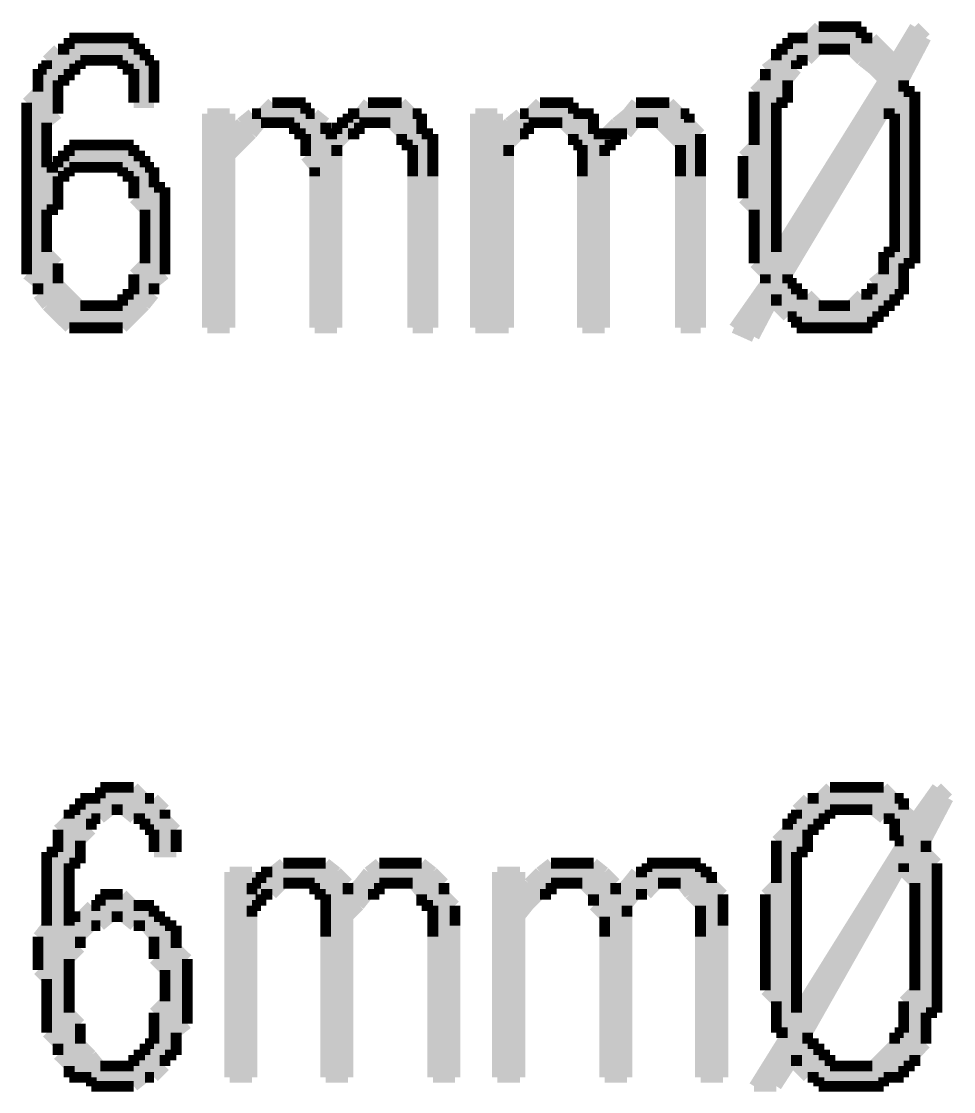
# Model space of a CAD drawing. Header units: millimetres. Extents: x 5 to 350, y 3 to 213.
# Drawn here: x 265.9 to 273.27, y 157.61 to 166.08 of the extents above; entities that cross this region are included whole.
import ezdxf

# ---------------------------------------------------------------- set-up
doc = ezdxf.new("R2010")
doc.units = ezdxf.units.MM
doc.layers.add('H', color=251, linetype='Continuous')
doc.layers.add('P', color=255, linetype='Continuous')

msp = doc.modelspace()

# ---------------------------------------------------------------- hatches: boundary and pattern name
at = {"layer": 'H', "linetype": 'Continuous'}
for points in [[(271.692, 163.583), (271.533, 163.654), (271.78, 164.006), (271.78, 164.077), (271.692, 164.165), (271.868, 164.253), (272.715, 165.612), (272.627, 165.7), (272.803, 165.77), (272.962, 166.035), (273.05, 165.947), (272.874, 165.612), (272.874, 165.523), (272.962, 165.523), (272.962, 165.435), (272.715, 165.347), (271.956, 164.077), (271.956, 164.006), (272.027, 164.006), (272.027, 163.918), (271.868, 163.918), (271.692, 163.583)], [(271.692, 164.165), (271.692, 164.588), (271.604, 164.677), (271.604, 165.012), (271.692, 165.1), (271.692, 165.523), (271.78, 165.612), (271.78, 165.7), (271.868, 165.77), (271.868, 165.858), (271.956, 165.858), (271.956, 165.947), (272.115, 165.947), (272.203, 166.035), (272.538, 166.035), (272.538, 165.947), (272.627, 165.947), (272.715, 165.858), (272.203, 165.858), (272.115, 165.77), (272.027, 165.77), (272.027, 165.7), (271.956, 165.612), (271.956, 165.435), (271.868, 165.435), (271.868, 164.253), (271.692, 164.165)], [(266.788, 165.435), (266.788, 165.7), (266.7, 165.7), (266.7, 165.77), (266.524, 165.77), (266.188, 165.858), (266.277, 165.858), (266.277, 165.947), (266.788, 165.947), (266.788, 165.858), (266.876, 165.858), (266.876, 165.77), (266.947, 165.77), (266.947, 165.435), (266.788, 165.435)], [(266.277, 163.654), (266.03, 163.918), (266.03, 164.006), (265.942, 164.077), (265.942, 165.435), (266.03, 165.523), (266.03, 165.7), (266.1, 165.7), (266.1, 165.77), (266.188, 165.858), (266.524, 165.77), (266.365, 165.77), (266.365, 165.7), (266.277, 165.7), (266.277, 165.612), (266.188, 165.612), (266.188, 165.347), (266.1, 165.276), (266.1, 164.924), (266.277, 164.924), (266.277, 164.853), (266.188, 164.853), (266.188, 164.588), (266.1, 164.588), (266.1, 164.253), (266.188, 164.165), (266.188, 164.006), (266.365, 163.83), (266.876, 163.83), (266.7, 163.654), (266.277, 163.654)], [(272.627, 165.7), (272.45, 165.858), (272.715, 165.858), (272.803, 165.77), (272.627, 165.7)], [(267.547, 165.188), (267.723, 165.347), (267.794, 165.347), (267.882, 165.435), (268.146, 165.435), (268.146, 165.347), (268.217, 165.347), (268.305, 165.276), (267.794, 165.276), (267.723, 165.188), (267.547, 165.188)], [(268.993, 163.654), (268.993, 165.1), (268.905, 165.1), (268.905, 165.188), (268.817, 165.276), (268.482, 165.276), (268.482, 165.347), (268.57, 165.347), (268.64, 165.435), (268.905, 165.435), (268.993, 165.347), (269.064, 165.347), (269.064, 165.188), (269.152, 165.188), (269.152, 163.654), (268.993, 163.654)], [(269.663, 165.188), (269.84, 165.347), (269.91, 165.347), (269.998, 165.435), (270.263, 165.435), (270.263, 165.347), (270.422, 165.347), (270.422, 165.276), (269.91, 165.276), (269.91, 165.188), (269.663, 165.188)], [(271.11, 163.654), (271.11, 165.1), (270.933, 165.276), (270.598, 165.276), (270.757, 165.435), (271.022, 165.435), (271.11, 165.347), (271.18, 165.347), (271.18, 165.276), (271.268, 165.188), (271.268, 163.654), (271.11, 163.654)], [(272.027, 163.654), (272.027, 163.742), (271.956, 163.742), (271.868, 163.83), (272.45, 163.83), (272.538, 163.918), (272.627, 163.918), (272.627, 164.006), (272.715, 164.077), (272.715, 164.253), (272.803, 164.253), (272.803, 165.347), (272.715, 165.347), (272.962, 165.435), (272.962, 164.165), (272.874, 164.165), (272.874, 163.918), (272.803, 163.918), (272.803, 163.83), (272.715, 163.83), (272.715, 163.742), (272.627, 163.742), (272.627, 163.654), (272.027, 163.654)], [(267.37, 163.654), (267.37, 165.347), (267.547, 165.347), (267.547, 165.188), (267.723, 165.188), (267.547, 165.012), (267.547, 163.654), (267.37, 163.654)], [(269.487, 163.654), (269.487, 165.347), (269.663, 165.347), (269.663, 165.188), (269.84, 165.188), (269.752, 165.1), (269.752, 163.654), (269.487, 163.654)], [(268.217, 163.654), (268.217, 164.924), (268.146, 165.012), (268.146, 165.188), (268.058, 165.188), (268.058, 165.276), (268.305, 165.276), (268.305, 165.188), (268.482, 165.188), (268.393, 165.1), (268.393, 163.654), (268.217, 163.654)], [(268.393, 165.188), (268.393, 165.276), (268.57, 165.276), (268.57, 165.188), (268.393, 165.188)], [(270.334, 163.654), (270.334, 165.1), (270.263, 165.1), (270.263, 165.188), (270.175, 165.276), (270.422, 165.276), (270.422, 165.188), (270.598, 165.188), (270.598, 165.1), (270.51, 165.1), (270.51, 163.654), (270.334, 163.654)], [(270.51, 165.188), (270.598, 165.276), (270.757, 165.276), (270.686, 165.188), (270.51, 165.188)], [(266.7, 163.83), (266.7, 163.918), (266.788, 163.918), (266.788, 164.077), (266.876, 164.165), (266.876, 164.588), (266.788, 164.677), (266.788, 164.853), (266.7, 164.853), (266.7, 164.924), (266.524, 164.924), (266.188, 165.012), (266.277, 165.012), (266.277, 165.1), (266.788, 165.1), (266.788, 165.012), (266.876, 165.012), (266.876, 164.924), (266.947, 164.924), (266.947, 164.765), (267.035, 164.765), (267.035, 164.077), (266.947, 164.006), (266.947, 163.918), (266.876, 163.83), (266.7, 163.83)], [(266.188, 164.924), (266.188, 165.012), (266.524, 164.924), (266.188, 164.924)], [(271.868, 163.83), (271.868, 163.918), (272.115, 163.918), (272.203, 163.83), (271.868, 163.83)], [(266.947, 159.508), (266.947, 159.685), (266.876, 159.685), (266.876, 159.773), (266.788, 159.773), (266.7, 159.844), (266.365, 159.844), (266.365, 159.932), (266.524, 159.932), (266.524, 160.02), (266.788, 160.02), (266.876, 159.932), (266.947, 159.932), (267.035, 159.844), (267.035, 159.773), (267.123, 159.685), (267.123, 159.508), (266.947, 159.508)], [(271.692, 157.656), (271.956, 158.08), (271.868, 158.08), (271.868, 158.238), (272.027, 158.238), (272.874, 159.597), (272.803, 159.597), (272.803, 159.773), (272.962, 159.773), (273.138, 160.02), (273.226, 159.932), (273.05, 159.597), (273.05, 159.508), (273.138, 159.42), (272.874, 159.42), (272.115, 158.08), (272.115, 157.992), (272.203, 157.992), (272.203, 157.903), (272.027, 157.903), (271.868, 157.656), (271.692, 157.656)], [(271.868, 158.238), (271.868, 158.327), (271.78, 158.415), (271.78, 159.173), (271.868, 159.262), (271.868, 159.597), (271.956, 159.685), (271.956, 159.773), (272.027, 159.773), (272.027, 159.844), (272.115, 159.932), (272.203, 159.932), (272.292, 160.02), (272.715, 160.02), (272.803, 159.932), (272.874, 159.932), (272.874, 159.844), (272.292, 159.844), (272.292, 159.773), (272.203, 159.773), (272.203, 159.685), (272.115, 159.685), (272.115, 159.508), (272.027, 159.508), (272.027, 158.238), (271.868, 158.238)], [(266.453, 157.656), (266.453, 157.727), (266.277, 157.727), (266.277, 157.815), (266.188, 157.903), (266.188, 157.992), (266.1, 158.08), (266.1, 158.503), (266.03, 158.574), (266.03, 158.838), (266.1, 158.926), (266.1, 159.508), (266.188, 159.508), (266.188, 159.685), (266.277, 159.773), (266.277, 159.844), (266.612, 159.844), (266.524, 159.773), (266.453, 159.773), (266.453, 159.685), (266.365, 159.597), (266.365, 159.42), (266.277, 159.42), (266.277, 158.926), (266.453, 158.926), (266.365, 158.838), (266.365, 158.75), (266.277, 158.662), (266.277, 158.238), (266.365, 158.15), (266.365, 157.992), (266.524, 157.815), (267.035, 157.815), (266.947, 157.727), (266.876, 157.727), (266.788, 157.656), (266.453, 157.656)], [(272.715, 159.773), (272.627, 159.844), (272.874, 159.844), (272.962, 159.773), (272.715, 159.773)], [(267.723, 159.173), (267.723, 159.262), (267.794, 159.262), (267.794, 159.35), (267.882, 159.35), (267.97, 159.42), (268.305, 159.42), (268.482, 159.262), (267.97, 159.262), (267.882, 159.173), (267.723, 159.173)], [(269.152, 157.727), (269.152, 159.085), (269.064, 159.085), (269.064, 159.173), (268.993, 159.262), (268.57, 159.262), (268.728, 159.42), (269.064, 159.42), (269.24, 159.262), (269.24, 159.173), (269.328, 159.085), (269.328, 157.727), (269.152, 157.727)], [(269.84, 159.173), (270.087, 159.42), (270.422, 159.42), (270.598, 159.262), (270.087, 159.262), (270.087, 159.173), (269.84, 159.173)], [(271.268, 157.727), (271.268, 159.085), (271.11, 159.262), (270.686, 159.262), (270.757, 159.35), (270.845, 159.35), (270.845, 159.42), (271.268, 159.42), (271.268, 159.35), (271.357, 159.35), (271.357, 159.262), (271.445, 159.173), (271.445, 157.727), (271.268, 157.727)], [(272.203, 157.656), (272.203, 157.727), (272.115, 157.727), (272.027, 157.815), (272.627, 157.815), (272.803, 157.992), (272.803, 158.08), (272.874, 158.08), (272.874, 158.327), (272.962, 158.415), (272.962, 159.262), (272.874, 159.35), (272.874, 159.42), (273.138, 159.42), (273.138, 158.238), (273.05, 158.238), (273.05, 157.992), (272.962, 157.903), (272.962, 157.815), (272.874, 157.815), (272.874, 157.727), (272.715, 157.727), (272.715, 157.656), (272.203, 157.656)], [(267.547, 157.727), (267.547, 159.35), (267.723, 159.35), (267.723, 159.173), (267.794, 159.173), (267.794, 159.085), (267.723, 159.085), (267.723, 157.727), (267.547, 157.727)], [(269.663, 157.727), (269.663, 159.35), (269.84, 159.35), (269.84, 159.173), (269.998, 159.173), (269.84, 158.997), (269.84, 157.727), (269.663, 157.727)], [(268.305, 157.727), (268.305, 159.173), (268.217, 159.173), (268.217, 159.262), (268.482, 159.262), (268.482, 159.173), (268.64, 159.173), (268.482, 158.997), (268.482, 157.727), (268.305, 157.727)], [(268.482, 159.173), (268.57, 159.262), (268.728, 159.262), (268.728, 159.173), (268.482, 159.173)], [(270.51, 157.727), (270.51, 158.997), (270.422, 159.085), (270.422, 159.173), (270.334, 159.262), (270.598, 159.262), (270.598, 159.173), (270.757, 159.173), (270.686, 159.085), (270.686, 157.727), (270.51, 157.727)], [(270.598, 159.173), (270.686, 159.262), (270.933, 159.262), (270.845, 159.173), (270.598, 159.173)], [(266.788, 157.815), (266.788, 157.903), (266.876, 157.903), (266.876, 157.992), (266.947, 157.992), (266.947, 158.238), (267.035, 158.327), (267.035, 158.574), (266.947, 158.662), (266.947, 158.838), (266.876, 158.926), (266.788, 158.926), (266.7, 158.997), (266.365, 158.997), (266.453, 159.085), (266.524, 159.085), (266.524, 159.173), (266.7, 159.173), (266.788, 159.085), (266.947, 159.085), (266.947, 158.997), (267.035, 158.997), (267.035, 158.926), (267.123, 158.926), (267.123, 158.75), (267.212, 158.662), (267.212, 158.15), (267.123, 158.08), (267.123, 157.903), (267.035, 157.903), (267.035, 157.815), (266.788, 157.815)], [(266.277, 158.926), (266.277, 158.997), (266.612, 158.997), (266.524, 158.926), (266.277, 158.926)], [(272.027, 157.815), (272.027, 157.903), (272.292, 157.903), (272.292, 157.815), (272.027, 157.815)]]:
    msp.add_hatch(color=256, dxfattribs=at).paths.add_polyline_path(points)

# ---------------------------------------------------------------- linework, layer by layer
at = {"layer": 'P', "const_width": 0.085}
for points in [[(272.203, 166.035), (272.115, 165.947)], [(272.292, 166.035), (272.203, 166.035)], [(272.38, 166.035), (272.292, 166.035)], [(272.45, 166.035), (272.38, 166.035)], [(272.538, 166.035), (272.45, 166.035)], [(272.538, 165.947), (272.538, 166.035)], [(272.962, 166.035), (272.803, 165.77)], [(273.05, 165.947), (272.962, 166.035)], [(266.365, 165.947), (266.277, 165.947)], [(266.277, 165.947), (266.277, 165.858)], [(266.453, 165.947), (266.365, 165.947)], [(266.524, 165.947), (266.453, 165.947)], [(266.612, 165.947), (266.524, 165.947)], [(266.7, 165.947), (266.612, 165.947)], [(266.612, 165.947), (266.612, 165.947)], [(266.788, 165.947), (266.7, 165.947)], [(266.788, 165.858), (266.788, 165.947)], [(272.027, 165.947), (271.956, 165.947)], [(271.956, 165.947), (271.956, 165.858)], [(272.115, 165.947), (272.027, 165.947)], [(272.627, 165.947), (272.538, 165.947)], [(272.715, 165.858), (272.627, 165.947)], [(272.874, 165.612), (273.05, 165.947)], [(266.188, 165.858), (266.1, 165.77)], [(266.524, 165.77), (266.188, 165.858)], [(266.277, 165.858), (266.188, 165.858)], [(266.188, 165.858), (266.524, 165.77)], [(266.876, 165.858), (266.788, 165.858)], [(266.876, 165.77), (266.876, 165.858)], [(271.956, 165.858), (271.868, 165.858)], [(271.868, 165.858), (271.868, 165.77)], [(272.115, 165.77), (272.203, 165.858)], [(272.203, 165.858), (272.292, 165.858)], [(272.715, 165.858), (272.292, 165.858)], [(272.292, 165.858), (272.38, 165.858)], [(272.292, 165.858), (272.715, 165.858)], [(272.38, 165.858), (272.45, 165.858)], [(272.45, 165.858), (272.538, 165.77)], [(272.803, 165.77), (272.715, 165.858)], [(266.1, 165.77), (266.1, 165.7)], [(266.365, 165.7), (266.365, 165.77)], [(266.365, 165.77), (266.453, 165.77)], [(266.453, 165.77), (266.524, 165.77)], [(266.524, 165.77), (266.612, 165.77)], [(266.612, 165.77), (266.7, 165.77)], [(266.7, 165.77), (266.7, 165.7)], [(266.947, 165.77), (266.876, 165.77)], [(266.947, 165.7), (266.947, 165.77)], [(271.868, 165.77), (271.78, 165.7)], [(272.027, 165.7), (272.027, 165.77)], [(272.027, 165.77), (272.115, 165.77)], [(272.538, 165.77), (272.627, 165.7)], [(272.627, 165.7), (272.803, 165.77)], [(272.803, 165.77), (272.627, 165.7)], [(272.803, 165.77), (272.803, 165.77)], [(266.1, 165.7), (266.03, 165.7)], [(266.03, 165.7), (266.03, 165.612)], [(266.277, 165.612), (266.277, 165.7)], [(266.277, 165.7), (266.365, 165.7)], [(266.7, 165.7), (266.788, 165.7)], [(266.788, 165.7), (266.788, 165.612)], [(266.947, 165.612), (266.947, 165.7)], [(271.78, 165.7), (271.78, 165.612)], [(271.956, 165.612), (272.027, 165.7)], [(272.627, 165.7), (272.715, 165.612)], [(266.03, 165.612), (266.03, 165.523)], [(266.188, 165.523), (266.188, 165.612)], [(266.188, 165.612), (266.277, 165.612)], [(266.788, 165.612), (266.788, 165.523)], [(266.947, 165.523), (266.947, 165.612)], [(271.78, 165.612), (271.692, 165.523)], [(272.715, 165.612), (271.868, 164.253)], [(271.956, 165.523), (271.956, 165.612)], [(272.874, 165.523), (272.874, 165.612)], [(266.03, 165.523), (265.942, 165.435)], [(266.188, 165.435), (266.188, 165.523)], [(266.788, 165.523), (266.788, 165.435)], [(266.947, 165.435), (266.947, 165.523)], [(271.692, 165.523), (271.692, 165.435)], [(271.956, 165.435), (271.956, 165.523)], [(272.962, 165.523), (272.874, 165.523)], [(272.962, 165.435), (272.962, 165.523)], [(265.942, 165.435), (265.942, 165.347)], [(266.188, 165.347), (266.188, 165.435)], [(266.788, 165.435), (266.947, 165.435)], [(267.882, 165.435), (267.794, 165.347)], [(267.97, 165.435), (267.882, 165.435)], [(268.058, 165.435), (267.97, 165.435)], [(268.146, 165.435), (268.058, 165.435)], [(268.146, 165.347), (268.146, 165.435)], [(268.64, 165.435), (268.57, 165.347)], [(268.728, 165.435), (268.64, 165.435)], [(268.817, 165.435), (268.728, 165.435)], [(268.905, 165.435), (268.817, 165.435)], [(268.993, 165.347), (268.905, 165.435)], [(269.998, 165.435), (269.91, 165.347)], [(270.087, 165.435), (269.998, 165.435)], [(270.175, 165.435), (270.087, 165.435)], [(270.263, 165.435), (270.175, 165.435)], [(270.263, 165.347), (270.263, 165.435)], [(270.757, 165.435), (270.686, 165.347)], [(270.845, 165.435), (270.757, 165.435)], [(270.933, 165.435), (270.845, 165.435)], [(271.022, 165.435), (270.933, 165.435)], [(270.933, 165.435), (270.933, 165.435)], [(271.11, 165.347), (271.022, 165.435)], [(271.692, 165.435), (271.692, 165.347)], [(271.868, 165.347), (271.868, 165.435)], [(271.868, 165.435), (271.956, 165.435)], [(272.962, 165.435), (272.715, 165.347)], [(272.715, 165.347), (272.962, 165.435)], [(272.962, 165.347), (272.962, 165.435)], [(265.942, 165.347), (265.942, 165.276)], [(266.1, 165.276), (266.188, 165.347)], [(267.547, 165.347), (267.37, 165.347)], [(267.37, 165.347), (267.37, 163.654)], [(267.547, 165.188), (267.547, 165.347)], [(267.723, 165.347), (267.635, 165.276)], [(267.794, 165.347), (267.723, 165.347)], [(268.217, 165.347), (268.146, 165.347)], [(268.305, 165.276), (268.217, 165.347)], [(268.57, 165.347), (268.482, 165.347)], [(268.482, 165.347), (268.482, 165.276)], [(269.064, 165.347), (268.993, 165.347)], [(269.064, 165.276), (269.064, 165.347)], [(269.663, 165.347), (269.487, 165.347)], [(269.487, 165.347), (269.487, 163.654)], [(269.663, 165.188), (269.663, 165.347)], [(269.84, 165.347), (269.752, 165.276)], [(269.91, 165.347), (269.84, 165.347)], [(270.334, 165.347), (270.263, 165.347)], [(270.422, 165.347), (270.334, 165.347)], [(270.422, 165.276), (270.422, 165.347)], [(270.686, 165.347), (270.598, 165.276)], [(271.18, 165.347), (271.11, 165.347)], [(271.18, 165.276), (271.18, 165.347)], [(271.692, 165.347), (271.692, 165.276)], [(271.868, 165.276), (271.868, 165.347)], [(271.956, 164.077), (272.715, 165.347)], [(272.715, 165.347), (272.803, 165.347)], [(272.803, 165.347), (272.803, 165.276)], [(272.962, 165.276), (272.962, 165.347)], [(272.962, 165.347), (272.962, 165.347)], [(265.942, 165.276), (265.942, 165.188)], [(266.1, 165.188), (266.1, 165.276)], [(267.635, 165.276), (267.547, 165.188)], [(267.723, 165.188), (267.794, 165.276)], [(267.794, 165.276), (267.882, 165.276)], [(268.305, 165.276), (267.882, 165.276)], [(267.882, 165.276), (267.97, 165.276)], [(267.882, 165.276), (268.305, 165.276)], [(267.97, 165.276), (268.058, 165.276)], [(268.058, 165.276), (268.058, 165.188)], [(268.305, 165.188), (268.305, 165.276)], [(268.393, 165.276), (268.393, 165.188)], [(268.728, 165.276), (268.393, 165.276)], [(268.482, 165.276), (268.393, 165.276)], [(268.393, 165.276), (268.728, 165.276)], [(268.57, 165.188), (268.57, 165.276)], [(268.57, 165.276), (268.64, 165.276)], [(268.64, 165.276), (268.728, 165.276)], [(268.728, 165.276), (268.817, 165.276)], [(268.817, 165.276), (268.905, 165.188)], [(269.064, 165.188), (269.064, 165.276)], [(269.752, 165.276), (269.663, 165.188)], [(269.91, 165.188), (269.91, 165.276)], [(269.91, 165.276), (269.998, 165.276)], [(269.998, 165.276), (270.087, 165.276)], [(270.422, 165.276), (270.087, 165.276)], [(270.087, 165.276), (270.175, 165.276)], [(270.087, 165.276), (270.422, 165.276)], [(270.175, 165.276), (270.263, 165.188)], [(270.422, 165.188), (270.422, 165.276)], [(270.598, 165.276), (270.51, 165.188)], [(270.845, 165.276), (270.598, 165.276)], [(270.598, 165.276), (270.845, 165.276)], [(270.686, 165.188), (270.757, 165.276)], [(270.757, 165.276), (270.845, 165.276)], [(270.845, 165.276), (270.933, 165.276)], [(270.933, 165.276), (271.022, 165.188)], [(271.268, 165.188), (271.18, 165.276)], [(271.692, 165.276), (271.692, 165.188)], [(271.868, 165.188), (271.868, 165.276)], [(272.803, 165.276), (272.803, 165.188)], [(272.962, 165.188), (272.962, 165.276)], [(265.942, 165.188), (265.942, 165.1)], [(266.1, 165.1), (266.1, 165.188)], [(267.723, 165.188), (267.547, 165.188)], [(267.547, 165.188), (267.723, 165.188)], [(267.635, 165.1), (267.723, 165.188)], [(268.058, 165.188), (268.146, 165.188)], [(268.146, 165.188), (268.146, 165.1)], [(268.482, 165.188), (268.305, 165.188)], [(268.305, 165.188), (268.305, 165.188)], [(268.393, 165.188), (268.305, 165.188)], [(268.305, 165.188), (268.482, 165.188)], [(268.393, 165.1), (268.482, 165.188)], [(268.482, 165.188), (268.57, 165.188)], [(268.905, 165.188), (268.905, 165.1)], [(269.152, 165.188), (269.064, 165.188)], [(269.152, 165.1), (269.152, 165.188)], [(269.84, 165.188), (269.663, 165.188)], [(269.663, 165.188), (269.84, 165.188)], [(269.752, 165.1), (269.84, 165.188)], [(269.84, 165.188), (269.91, 165.188)], [(270.263, 165.188), (270.263, 165.1)], [(270.51, 165.188), (270.422, 165.188)], [(270.598, 165.188), (270.51, 165.188)], [(270.51, 165.188), (270.598, 165.188)], [(270.598, 165.1), (270.598, 165.188)], [(270.598, 165.188), (270.686, 165.188)], [(271.022, 165.188), (271.11, 165.1)], [(271.268, 165.1), (271.268, 165.188)], [(271.692, 165.188), (271.692, 165.1)], [(271.868, 165.1), (271.868, 165.188)], [(272.803, 165.188), (272.803, 165.1)], [(272.962, 165.1), (272.962, 165.188)], [(265.942, 165.1), (265.942, 165.012)], [(266.1, 165.012), (266.1, 165.1)], [(266.365, 165.1), (266.277, 165.1)], [(266.277, 165.1), (266.277, 165.012)], [(266.453, 165.1), (266.365, 165.1)], [(266.524, 165.1), (266.453, 165.1)], [(266.612, 165.1), (266.524, 165.1)], [(266.7, 165.1), (266.612, 165.1)], [(266.612, 165.1), (266.612, 165.1)], [(266.788, 165.1), (266.7, 165.1)], [(266.788, 165.012), (266.788, 165.1)], [(267.547, 165.012), (267.635, 165.1)], [(268.146, 165.1), (268.146, 165.012)], [(268.393, 165.012), (268.393, 165.1)], [(268.905, 165.1), (268.993, 165.1)], [(268.993, 165.1), (268.993, 165.012)], [(269.152, 165.012), (269.152, 165.1)], [(269.752, 165.012), (269.752, 165.1)], [(270.263, 165.1), (270.334, 165.1)], [(270.334, 165.1), (270.334, 165.012)], [(270.51, 165.012), (270.51, 165.1)], [(270.51, 165.1), (270.598, 165.1)], [(271.11, 165.1), (271.11, 165.012)], [(271.268, 165.012), (271.268, 165.1)], [(271.692, 165.1), (271.604, 165.012)], [(271.868, 165.012), (271.868, 165.1)], [(272.803, 165.1), (272.803, 165.012)], [(272.962, 165.012), (272.962, 165.1)], [(265.942, 165.012), (265.942, 164.924)], [(266.1, 164.924), (266.1, 165.012)], [(266.188, 165.012), (266.188, 164.924)], [(266.524, 164.924), (266.188, 165.012)], [(266.277, 165.012), (266.188, 165.012)], [(266.188, 165.012), (266.524, 164.924)], [(266.876, 165.012), (266.788, 165.012)], [(266.876, 164.924), (266.876, 165.012)], [(267.547, 163.654), (267.547, 165.012)], [(268.146, 165.012), (268.217, 164.924)], [(268.393, 163.654), (268.393, 165.012)], [(268.993, 165.012), (268.993, 164.924)], [(269.152, 164.924), (269.152, 165.012)], [(269.752, 163.654), (269.752, 165.012)], [(270.334, 165.012), (270.334, 164.924)], [(270.51, 163.654), (270.51, 165.012)], [(271.11, 165.012), (271.11, 164.924)], [(271.268, 164.924), (271.268, 165.012)], [(271.604, 165.012), (271.604, 164.924)], [(271.868, 164.924), (271.868, 165.012)], [(272.803, 165.012), (272.803, 164.924)], [(272.962, 164.924), (272.962, 165.012)], [(265.942, 164.924), (265.942, 164.853)], [(266.188, 164.924), (266.1, 164.924)], [(266.1, 164.924), (266.277, 164.924)], [(266.277, 164.924), (266.1, 164.924)], [(266.277, 164.924), (266.365, 164.924)], [(266.277, 164.853), (266.277, 164.924)], [(266.365, 164.924), (266.453, 164.924)], [(266.453, 164.924), (266.524, 164.924)], [(266.524, 164.924), (266.612, 164.924)], [(266.612, 164.924), (266.7, 164.924)], [(266.7, 164.924), (266.7, 164.853)], [(266.947, 164.924), (266.876, 164.924)], [(266.947, 164.853), (266.947, 164.924)], [(268.217, 164.924), (268.217, 164.853)], [(268.993, 164.924), (268.993, 164.853)], [(269.152, 164.853), (269.152, 164.924)], [(270.334, 164.924), (270.334, 164.853)], [(271.11, 164.924), (271.11, 164.853)], [(271.268, 164.853), (271.268, 164.924)], [(271.604, 164.924), (271.604, 164.853)], [(271.868, 164.853), (271.868, 164.924)], [(272.803, 164.924), (272.803, 164.853)], [(272.962, 164.853), (272.962, 164.924)], [(265.942, 164.853), (265.942, 164.765)], [(266.188, 164.765), (266.188, 164.853)], [(266.188, 164.853), (266.277, 164.853)], [(266.7, 164.853), (266.788, 164.853)], [(266.788, 164.853), (266.788, 164.765)], [(266.947, 164.765), (266.947, 164.853)], [(268.217, 164.853), (268.217, 163.654)], [(268.993, 164.853), (268.993, 163.654)], [(269.152, 163.654), (269.152, 164.853)], [(270.334, 164.853), (270.334, 163.654)], [(271.11, 164.853), (271.11, 163.654)], [(271.268, 163.654), (271.268, 164.853)], [(271.604, 164.853), (271.604, 164.765)], [(271.868, 164.765), (271.868, 164.853)], [(272.803, 164.853), (272.803, 164.765)], [(272.962, 164.765), (272.962, 164.853)], [(265.942, 164.765), (265.942, 164.677)], [(266.188, 164.677), (266.188, 164.765)], [(266.788, 164.765), (266.788, 164.677)], [(267.035, 164.765), (266.947, 164.765)], [(267.035, 164.677), (267.035, 164.765)], [(271.604, 164.765), (271.604, 164.677)], [(271.868, 164.677), (271.868, 164.765)], [(272.803, 164.765), (272.803, 164.677)], [(272.962, 164.677), (272.962, 164.765)], [(265.942, 164.677), (265.942, 164.588)], [(266.188, 164.588), (266.188, 164.677)], [(266.788, 164.677), (266.876, 164.588)], [(267.035, 164.588), (267.035, 164.677)], [(271.604, 164.677), (271.692, 164.588)], [(271.868, 164.588), (271.868, 164.677)], [(272.803, 164.677), (272.803, 164.588)], [(272.962, 164.588), (272.962, 164.677)], [(265.942, 164.588), (265.942, 164.5)], [(266.1, 164.5), (266.1, 164.588)], [(266.1, 164.588), (266.188, 164.588)], [(266.876, 164.588), (266.876, 164.5)], [(267.035, 164.5), (267.035, 164.588)], [(271.692, 164.588), (271.692, 164.5)], [(271.868, 164.5), (271.868, 164.588)], [(272.803, 164.588), (272.803, 164.5)], [(272.962, 164.5), (272.962, 164.588)], [(265.942, 164.5), (265.942, 164.43)], [(266.1, 164.43), (266.1, 164.5)], [(266.876, 164.5), (266.876, 164.43)], [(267.035, 164.43), (267.035, 164.5)], [(271.692, 164.5), (271.692, 164.43)], [(271.868, 164.43), (271.868, 164.5)], [(272.803, 164.5), (272.803, 164.43)], [(272.962, 164.43), (272.962, 164.5)], [(265.942, 164.43), (265.942, 164.342)], [(266.1, 164.342), (266.1, 164.43)], [(266.876, 164.43), (266.876, 164.342)], [(267.035, 164.342), (267.035, 164.43)], [(271.692, 164.43), (271.692, 164.342)], [(271.868, 164.342), (271.868, 164.43)], [(272.803, 164.43), (272.803, 164.342)], [(272.962, 164.342), (272.962, 164.43)], [(265.942, 164.342), (265.942, 164.253)], [(266.1, 164.253), (266.1, 164.342)], [(266.876, 164.342), (266.876, 164.253)], [(267.035, 164.253), (267.035, 164.342)], [(271.692, 164.342), (271.692, 164.253)], [(271.868, 164.253), (271.868, 164.342)], [(272.803, 164.342), (272.803, 164.253)], [(272.962, 164.253), (272.962, 164.342)], [(265.942, 164.253), (265.942, 164.165)], [(266.188, 164.165), (266.1, 164.253)], [(266.876, 164.253), (266.876, 164.165)], [(267.035, 164.165), (267.035, 164.253)], [(271.868, 164.253), (271.692, 164.165)], [(271.692, 164.253), (271.692, 164.165)], [(271.692, 164.165), (271.868, 164.253)], [(272.803, 164.253), (272.715, 164.253)], [(272.715, 164.253), (272.715, 164.165)], [(272.962, 164.165), (272.962, 164.253)], [(265.942, 164.165), (265.942, 164.077)], [(266.188, 164.077), (266.188, 164.165)], [(266.876, 164.165), (266.788, 164.077)], [(267.035, 164.077), (267.035, 164.165)], [(271.692, 164.165), (271.78, 164.077)], [(272.715, 164.165), (272.715, 164.077)], [(272.874, 164.077), (272.874, 164.165)], [(272.874, 164.165), (272.962, 164.165)], [(265.942, 164.077), (266.03, 164.006)], [(266.188, 164.006), (266.188, 164.077)], [(266.788, 164.077), (266.788, 164.006)], [(266.947, 164.006), (267.035, 164.077)], [(271.78, 164.077), (271.78, 164.006)], [(271.956, 164.006), (271.956, 164.077)], [(272.715, 164.077), (272.627, 164.006)], [(272.874, 164.006), (272.874, 164.077)], [(266.03, 164.006), (266.03, 163.918)], [(266.277, 163.918), (266.188, 164.006)], [(266.788, 164.006), (266.788, 163.918)], [(266.947, 163.918), (266.947, 164.006)], [(271.78, 164.006), (271.533, 163.654)], [(272.027, 164.006), (271.956, 164.006)], [(272.027, 163.918), (272.027, 164.006)], [(272.627, 164.006), (272.627, 163.918)], [(272.874, 163.918), (272.874, 164.006)], [(266.03, 163.918), (266.1, 163.83)], [(266.365, 163.83), (266.277, 163.918)], [(266.788, 163.918), (266.7, 163.918)], [(266.7, 163.918), (266.7, 163.83)], [(266.876, 163.83), (266.947, 163.918)], [(271.692, 163.583), (271.868, 163.918)], [(272.115, 163.918), (271.868, 163.918)], [(271.868, 163.918), (271.868, 163.83)], [(271.868, 163.918), (272.115, 163.918)], [(272.115, 163.918), (272.027, 163.918)], [(272.203, 163.83), (272.115, 163.918)], [(272.538, 163.918), (272.45, 163.83)], [(272.627, 163.918), (272.538, 163.918)], [(272.803, 163.83), (272.803, 163.918)], [(272.803, 163.918), (272.874, 163.918)], [(266.1, 163.83), (266.188, 163.742)], [(266.453, 163.83), (266.365, 163.83)], [(266.524, 163.83), (266.453, 163.83)], [(266.612, 163.83), (266.524, 163.83)], [(266.524, 163.83), (266.876, 163.83)], [(266.876, 163.83), (266.524, 163.83)], [(266.7, 163.83), (266.612, 163.83)], [(266.788, 163.742), (266.876, 163.83)], [(271.868, 163.83), (272.292, 163.83)], [(272.292, 163.83), (271.868, 163.83)], [(271.868, 163.83), (271.956, 163.742)], [(272.292, 163.83), (272.203, 163.83)], [(272.203, 163.83), (272.203, 163.83)], [(272.38, 163.83), (272.292, 163.83)], [(272.45, 163.83), (272.38, 163.83)], [(272.715, 163.742), (272.715, 163.83)], [(272.715, 163.83), (272.803, 163.83)], [(266.188, 163.742), (266.277, 163.654)], [(266.7, 163.654), (266.788, 163.742)], [(271.956, 163.742), (272.027, 163.742)], [(272.027, 163.742), (272.027, 163.654)], [(272.627, 163.654), (272.627, 163.742)], [(272.627, 163.742), (272.715, 163.742)], [(266.277, 163.654), (266.365, 163.654)], [(266.365, 163.654), (266.453, 163.654)], [(266.453, 163.654), (266.524, 163.654)], [(266.524, 163.654), (266.612, 163.654)], [(266.612, 163.654), (266.7, 163.654)], [(267.37, 163.654), (267.547, 163.654)], [(268.217, 163.654), (268.393, 163.654)], [(268.993, 163.654), (269.152, 163.654)], [(269.487, 163.654), (269.752, 163.654)], [(270.334, 163.654), (270.51, 163.654)], [(271.11, 163.654), (271.268, 163.654)], [(271.533, 163.654), (271.692, 163.583)], [(272.027, 163.654), (272.115, 163.654)], [(272.115, 163.654), (272.203, 163.654)], [(272.203, 163.654), (272.292, 163.654)], [(272.292, 163.654), (272.38, 163.654)], [(272.38, 163.654), (272.45, 163.654)], [(272.45, 163.654), (272.538, 163.654)], [(272.538, 163.654), (272.627, 163.654)], [(266.612, 160.02), (266.524, 160.02)], [(266.524, 160.02), (266.524, 159.932)], [(266.7, 160.02), (266.612, 160.02)], [(266.788, 160.02), (266.7, 160.02)], [(266.7, 160.02), (266.7, 160.02)], [(266.876, 159.932), (266.788, 160.02)], [(272.292, 160.02), (272.203, 159.932)], [(272.38, 160.02), (272.292, 160.02)], [(272.45, 160.02), (272.38, 160.02)], [(272.538, 160.02), (272.45, 160.02)], [(272.627, 160.02), (272.538, 160.02)], [(272.715, 160.02), (272.627, 160.02)], [(272.803, 159.932), (272.715, 160.02)], [(273.138, 160.02), (272.962, 159.773)], [(273.226, 159.932), (273.138, 160.02)], [(266.453, 159.932), (266.365, 159.932)], [(266.365, 159.932), (266.365, 159.844)], [(266.524, 159.932), (266.453, 159.932)], [(266.947, 159.932), (266.876, 159.932)], [(267.035, 159.844), (266.947, 159.932)], [(272.115, 159.932), (272.027, 159.844)], [(272.203, 159.932), (272.115, 159.932)], [(272.874, 159.932), (272.803, 159.932)], [(272.874, 159.844), (272.874, 159.932)], [(273.05, 159.597), (273.226, 159.932)], [(266.277, 159.844), (266.277, 159.773)], [(266.7, 159.844), (266.277, 159.844)], [(266.365, 159.844), (266.277, 159.844)], [(266.277, 159.844), (266.7, 159.844)], [(266.524, 159.773), (266.612, 159.844)], [(266.612, 159.844), (266.7, 159.844)], [(266.7, 159.844), (266.788, 159.773)], [(267.035, 159.773), (267.035, 159.844)], [(272.027, 159.844), (272.027, 159.773)], [(272.292, 159.773), (272.292, 159.844)], [(272.292, 159.844), (272.38, 159.844)], [(272.38, 159.844), (272.45, 159.844)], [(272.874, 159.844), (272.45, 159.844)], [(272.45, 159.844), (272.538, 159.844)], [(272.45, 159.844), (272.874, 159.844)], [(272.538, 159.844), (272.627, 159.844)], [(272.627, 159.844), (272.715, 159.773)], [(272.962, 159.773), (272.874, 159.844)], [(266.277, 159.773), (266.188, 159.685)], [(266.453, 159.685), (266.453, 159.773)], [(266.453, 159.773), (266.524, 159.773)], [(266.788, 159.773), (266.876, 159.773)], [(266.876, 159.773), (266.876, 159.685)], [(267.123, 159.685), (267.035, 159.773)], [(272.027, 159.773), (271.956, 159.773)], [(271.956, 159.773), (271.956, 159.685)], [(272.203, 159.685), (272.203, 159.773)], [(272.203, 159.773), (272.292, 159.773)], [(272.715, 159.773), (272.803, 159.773)], [(272.803, 159.773), (272.962, 159.773)], [(272.962, 159.773), (272.803, 159.773)], [(272.803, 159.773), (272.803, 159.685)], [(272.962, 159.773), (272.962, 159.773)], [(266.188, 159.685), (266.188, 159.597)], [(266.365, 159.597), (266.453, 159.685)], [(266.876, 159.685), (266.947, 159.685)], [(266.947, 159.685), (266.947, 159.597)], [(267.123, 159.597), (267.123, 159.685)], [(271.956, 159.685), (271.868, 159.597)], [(272.115, 159.597), (272.115, 159.685)], [(272.115, 159.685), (272.203, 159.685)], [(272.803, 159.685), (272.803, 159.597)], [(266.188, 159.597), (266.188, 159.508)], [(266.365, 159.508), (266.365, 159.597)], [(266.947, 159.597), (266.947, 159.508)], [(267.123, 159.508), (267.123, 159.597)], [(271.868, 159.597), (271.868, 159.508)], [(272.874, 159.597), (272.027, 158.238)], [(272.115, 159.508), (272.115, 159.597)], [(272.803, 159.597), (272.874, 159.597)], [(273.05, 159.508), (273.05, 159.597)], [(266.188, 159.508), (266.1, 159.508)], [(266.1, 159.508), (266.1, 159.42)], [(266.365, 159.42), (266.365, 159.508)], [(266.947, 159.508), (267.123, 159.508)], [(271.868, 159.508), (271.868, 159.42)], [(272.027, 159.42), (272.027, 159.508)], [(272.027, 159.508), (272.115, 159.508)], [(273.138, 159.42), (273.05, 159.508)], [(266.1, 159.42), (266.1, 159.35)], [(266.277, 159.35), (266.277, 159.42)], [(266.277, 159.42), (266.365, 159.42)], [(267.97, 159.42), (267.882, 159.35)], [(268.058, 159.42), (267.97, 159.42)], [(268.146, 159.42), (268.058, 159.42)], [(268.217, 159.42), (268.146, 159.42)], [(268.305, 159.42), (268.217, 159.42)], [(268.217, 159.42), (268.217, 159.42)], [(268.393, 159.35), (268.305, 159.42)], [(268.728, 159.42), (268.64, 159.35)], [(268.817, 159.42), (268.728, 159.42)], [(268.905, 159.42), (268.817, 159.42)], [(268.993, 159.42), (268.905, 159.42)], [(269.064, 159.42), (268.993, 159.42)], [(269.152, 159.35), (269.064, 159.42)], [(270.087, 159.42), (269.998, 159.35)], [(270.175, 159.42), (270.087, 159.42)], [(270.263, 159.42), (270.175, 159.42)], [(270.334, 159.42), (270.263, 159.42)], [(270.422, 159.42), (270.334, 159.42)], [(270.51, 159.35), (270.422, 159.42)], [(270.933, 159.42), (270.845, 159.42)], [(270.845, 159.42), (270.845, 159.35)], [(271.022, 159.42), (270.933, 159.42)], [(271.11, 159.42), (271.022, 159.42)], [(271.18, 159.42), (271.11, 159.42)], [(271.268, 159.42), (271.18, 159.42)], [(271.268, 159.35), (271.268, 159.42)], [(271.868, 159.42), (271.868, 159.35)], [(272.027, 159.35), (272.027, 159.42)], [(272.115, 158.08), (272.874, 159.42)], [(273.138, 159.42), (272.874, 159.42)], [(272.874, 159.42), (272.874, 159.35)], [(272.874, 159.42), (273.138, 159.42)], [(273.138, 159.35), (273.138, 159.42)], [(273.138, 159.42), (273.138, 159.42)], [(266.1, 159.35), (266.1, 159.262)], [(266.277, 159.262), (266.277, 159.35)], [(267.723, 159.35), (267.547, 159.35)], [(267.547, 159.35), (267.547, 157.727)], [(267.723, 159.173), (267.723, 159.35)], [(267.882, 159.35), (267.794, 159.35)], [(267.794, 159.35), (267.794, 159.262)], [(268.482, 159.262), (268.393, 159.35)], [(268.64, 159.35), (268.57, 159.262)], [(269.24, 159.262), (269.152, 159.35)], [(269.84, 159.35), (269.663, 159.35)], [(269.663, 159.35), (269.663, 157.727)], [(269.84, 159.173), (269.84, 159.35)], [(269.998, 159.35), (269.91, 159.262)], [(270.598, 159.262), (270.51, 159.35)], [(270.757, 159.35), (270.686, 159.262)], [(270.845, 159.35), (270.757, 159.35)], [(271.357, 159.35), (271.268, 159.35)], [(271.357, 159.262), (271.357, 159.35)], [(271.868, 159.35), (271.868, 159.262)], [(272.027, 159.262), (272.027, 159.35)], [(272.874, 159.35), (272.962, 159.262)], [(273.138, 159.262), (273.138, 159.35)], [(266.1, 159.262), (266.1, 159.173)], [(266.277, 159.173), (266.277, 159.262)], [(267.794, 159.262), (267.723, 159.262)], [(267.723, 159.262), (267.723, 159.173)], [(267.882, 159.173), (267.97, 159.262)], [(267.97, 159.262), (268.058, 159.262)], [(268.482, 159.262), (268.058, 159.262)], [(268.058, 159.262), (268.146, 159.262)], [(268.058, 159.262), (268.482, 159.262)], [(268.146, 159.262), (268.217, 159.262)], [(268.217, 159.262), (268.217, 159.173)], [(268.482, 159.173), (268.482, 159.262)], [(268.482, 159.262), (268.482, 159.262)], [(268.57, 159.262), (268.482, 159.173)], [(268.905, 159.262), (268.57, 159.262)], [(268.57, 159.262), (268.905, 159.262)], [(268.728, 159.173), (268.728, 159.262)], [(268.728, 159.262), (268.817, 159.262)], [(268.817, 159.262), (268.905, 159.262)], [(268.905, 159.262), (268.993, 159.262)], [(268.993, 159.262), (269.064, 159.173)], [(269.24, 159.173), (269.24, 159.262)], [(269.91, 159.262), (269.84, 159.173)], [(270.087, 159.173), (270.087, 159.262)], [(270.087, 159.262), (270.175, 159.262)], [(270.175, 159.262), (270.263, 159.262)], [(270.598, 159.262), (270.263, 159.262)], [(270.263, 159.262), (270.334, 159.262)], [(270.263, 159.262), (270.598, 159.262)], [(270.334, 159.262), (270.422, 159.173)], [(270.598, 159.173), (270.598, 159.262)], [(270.598, 159.262), (270.598, 159.262)], [(270.686, 159.262), (270.598, 159.173)], [(271.022, 159.262), (270.686, 159.262)], [(270.686, 159.262), (271.022, 159.262)], [(270.845, 159.173), (270.933, 159.262)], [(270.933, 159.262), (271.022, 159.262)], [(271.022, 159.262), (271.11, 159.262)], [(271.11, 159.262), (271.18, 159.173)], [(271.445, 159.173), (271.357, 159.262)], [(271.868, 159.262), (271.78, 159.173)], [(272.027, 159.173), (272.027, 159.262)], [(272.962, 159.262), (272.962, 159.173)], [(273.138, 159.173), (273.138, 159.262)], [(266.1, 159.173), (266.1, 159.085)], [(266.277, 159.085), (266.277, 159.173)], [(266.612, 159.173), (266.524, 159.173)], [(266.524, 159.173), (266.524, 159.085)], [(266.7, 159.173), (266.612, 159.173)], [(266.788, 159.085), (266.7, 159.173)], [(266.7, 159.173), (266.7, 159.173)], [(267.882, 159.173), (267.723, 159.173)], [(267.723, 159.173), (267.882, 159.173)], [(267.794, 159.085), (267.794, 159.173)], [(267.794, 159.173), (267.882, 159.173)], [(268.217, 159.173), (268.305, 159.173)], [(268.305, 159.173), (268.305, 159.085)], [(268.64, 159.173), (268.482, 159.173)], [(268.482, 159.173), (268.64, 159.173)], [(268.57, 159.085), (268.64, 159.173)], [(268.64, 159.173), (268.728, 159.173)], [(269.064, 159.173), (269.064, 159.085)], [(269.328, 159.085), (269.24, 159.173)], [(269.998, 159.173), (269.84, 159.173)], [(269.84, 159.173), (269.998, 159.173)], [(269.91, 159.085), (269.998, 159.173)], [(269.998, 159.173), (270.087, 159.173)], [(270.422, 159.173), (270.422, 159.085)], [(270.757, 159.173), (270.598, 159.173)], [(270.598, 159.173), (270.757, 159.173)], [(270.686, 159.085), (270.757, 159.173)], [(270.757, 159.173), (270.845, 159.173)], [(271.18, 159.173), (271.268, 159.085)], [(271.445, 159.085), (271.445, 159.173)], [(271.78, 159.173), (271.78, 159.085)], [(272.027, 159.085), (272.027, 159.173)], [(272.962, 159.173), (272.962, 159.085)], [(273.138, 159.085), (273.138, 159.173)], [(266.1, 159.085), (266.1, 158.997)], [(266.277, 158.997), (266.277, 159.085)], [(266.453, 159.085), (266.365, 158.997)], [(266.524, 159.085), (266.453, 159.085)], [(266.876, 159.085), (266.788, 159.085)], [(266.947, 159.085), (266.876, 159.085)], [(266.947, 158.997), (266.947, 159.085)], [(267.723, 158.997), (267.723, 159.085)], [(267.723, 159.085), (267.794, 159.085)], [(268.305, 159.085), (268.305, 158.997)], [(268.482, 158.997), (268.57, 159.085)], [(269.064, 159.085), (269.152, 159.085)], [(269.152, 159.085), (269.152, 158.997)], [(269.328, 158.997), (269.328, 159.085)], [(269.84, 158.997), (269.91, 159.085)], [(270.422, 159.085), (270.51, 158.997)], [(270.686, 158.997), (270.686, 159.085)], [(271.268, 159.085), (271.268, 158.997)], [(271.445, 158.997), (271.445, 159.085)], [(271.78, 159.085), (271.78, 158.997)], [(272.027, 158.997), (272.027, 159.085)], [(272.962, 159.085), (272.962, 158.997)], [(273.138, 158.997), (273.138, 159.085)], [(266.1, 158.997), (266.1, 158.926)], [(266.365, 158.997), (266.277, 158.997)], [(266.277, 158.997), (266.277, 158.926)], [(266.277, 158.926), (266.277, 158.997)], [(266.612, 158.997), (266.365, 158.997)], [(266.365, 158.997), (266.612, 158.997)], [(266.524, 158.926), (266.612, 158.997)], [(266.612, 158.997), (266.612, 158.997)], [(266.612, 158.997), (266.7, 158.997)], [(266.7, 158.997), (266.788, 158.926)], [(267.035, 158.997), (266.947, 158.997)], [(267.035, 158.926), (267.035, 158.997)], [(267.723, 157.727), (267.723, 158.997)], [(268.305, 158.997), (268.305, 158.926)], [(268.482, 157.727), (268.482, 158.997)], [(269.152, 158.997), (269.152, 158.926)], [(269.328, 158.926), (269.328, 158.997)], [(269.84, 157.727), (269.84, 158.997)], [(270.51, 158.997), (270.51, 158.926)], [(270.686, 157.727), (270.686, 158.997)], [(271.268, 158.997), (271.268, 158.926)], [(271.445, 158.926), (271.445, 158.997)], [(271.78, 158.997), (271.78, 158.926)], [(272.027, 158.926), (272.027, 158.997)], [(272.962, 158.997), (272.962, 158.926)], [(273.138, 158.926), (273.138, 158.997)], [(266.1, 158.926), (266.03, 158.838)], [(266.277, 158.926), (266.453, 158.926)], [(266.453, 158.926), (266.277, 158.926)], [(266.365, 158.838), (266.453, 158.926)], [(266.453, 158.926), (266.524, 158.926)], [(266.788, 158.926), (266.876, 158.926)], [(266.876, 158.926), (266.947, 158.838)], [(267.123, 158.926), (267.035, 158.926)], [(267.123, 158.838), (267.123, 158.926)], [(268.305, 158.926), (268.305, 158.838)], [(269.152, 158.926), (269.152, 158.838)], [(269.328, 157.727), (269.328, 158.926)], [(270.51, 158.926), (270.51, 158.838)], [(271.268, 158.926), (271.268, 158.838)], [(271.445, 157.727), (271.445, 158.926)], [(271.78, 158.926), (271.78, 158.838)], [(272.027, 158.838), (272.027, 158.926)], [(272.962, 158.926), (272.962, 158.838)], [(273.138, 158.838), (273.138, 158.926)], [(266.03, 158.838), (266.03, 158.75)], [(266.365, 158.75), (266.365, 158.838)], [(266.947, 158.838), (266.947, 158.75)], [(267.123, 158.75), (267.123, 158.838)], [(268.305, 158.838), (268.305, 157.727)], [(269.152, 158.838), (269.152, 157.727)], [(270.51, 158.838), (270.51, 157.727)], [(271.268, 158.838), (271.268, 157.727)], [(271.78, 158.838), (271.78, 158.75)], [(272.027, 158.75), (272.027, 158.838)], [(272.962, 158.838), (272.962, 158.75)], [(273.138, 158.75), (273.138, 158.838)], [(266.03, 158.75), (266.03, 158.662)], [(266.277, 158.662), (266.365, 158.75)], [(266.947, 158.75), (266.947, 158.662)], [(267.212, 158.662), (267.123, 158.75)], [(271.78, 158.75), (271.78, 158.662)], [(272.027, 158.662), (272.027, 158.75)], [(272.962, 158.75), (272.962, 158.662)], [(273.138, 158.662), (273.138, 158.75)], [(266.03, 158.662), (266.03, 158.574)], [(266.277, 158.574), (266.277, 158.662)], [(266.947, 158.662), (267.035, 158.574)], [(267.212, 158.574), (267.212, 158.662)], [(271.78, 158.662), (271.78, 158.574)], [(272.027, 158.574), (272.027, 158.662)], [(272.962, 158.662), (272.962, 158.574)], [(273.138, 158.574), (273.138, 158.662)], [(266.03, 158.574), (266.1, 158.503)], [(266.277, 158.503), (266.277, 158.574)], [(267.035, 158.574), (267.035, 158.503)], [(267.212, 158.503), (267.212, 158.574)], [(271.78, 158.574), (271.78, 158.503)], [(272.027, 158.503), (272.027, 158.574)], [(272.962, 158.574), (272.962, 158.503)], [(273.138, 158.503), (273.138, 158.574)], [(266.1, 158.503), (266.1, 158.415)], [(266.277, 158.415), (266.277, 158.503)], [(267.035, 158.503), (267.035, 158.415)], [(267.212, 158.415), (267.212, 158.503)], [(271.78, 158.503), (271.78, 158.415)], [(272.027, 158.415), (272.027, 158.503)], [(272.962, 158.503), (272.962, 158.415)], [(273.138, 158.415), (273.138, 158.503)], [(266.1, 158.415), (266.1, 158.327)], [(266.277, 158.327), (266.277, 158.415)], [(267.035, 158.415), (267.035, 158.327)], [(267.212, 158.327), (267.212, 158.415)], [(271.78, 158.415), (271.868, 158.327)], [(272.027, 158.327), (272.027, 158.415)], [(272.962, 158.415), (272.874, 158.327)], [(273.138, 158.327), (273.138, 158.415)], [(266.1, 158.327), (266.1, 158.238)], [(266.277, 158.238), (266.277, 158.327)], [(267.035, 158.327), (266.947, 158.238)], [(267.212, 158.238), (267.212, 158.327)], [(271.868, 158.327), (271.868, 158.238)], [(272.027, 158.238), (272.027, 158.327)], [(272.874, 158.327), (272.874, 158.238)], [(273.138, 158.238), (273.138, 158.327)], [(266.1, 158.238), (266.1, 158.15)], [(266.365, 158.15), (266.277, 158.238)], [(266.947, 158.238), (266.947, 158.15)], [(267.212, 158.15), (267.212, 158.238)], [(272.027, 158.238), (271.868, 158.238)], [(271.868, 158.238), (271.868, 158.15)], [(271.868, 158.238), (272.027, 158.238)], [(272.874, 158.238), (272.874, 158.15)], [(273.05, 158.15), (273.05, 158.238)], [(273.05, 158.238), (273.138, 158.238)], [(266.1, 158.15), (266.1, 158.08)], [(266.365, 158.08), (266.365, 158.15)], [(266.947, 158.15), (266.947, 158.08)], [(267.123, 158.08), (267.212, 158.15)], [(271.868, 158.15), (271.868, 158.08)], [(272.874, 158.15), (272.874, 158.08)], [(273.05, 158.08), (273.05, 158.15)], [(266.1, 158.08), (266.188, 157.992)], [(266.365, 157.992), (266.365, 158.08)], [(266.947, 158.08), (266.947, 157.992)], [(267.123, 157.992), (267.123, 158.08)], [(271.956, 158.08), (271.692, 157.656)], [(271.868, 158.08), (271.956, 158.08)], [(272.115, 157.992), (272.115, 158.08)], [(272.874, 158.08), (272.803, 158.08)], [(272.803, 158.08), (272.803, 157.992)], [(273.05, 157.992), (273.05, 158.08)], [(266.188, 157.992), (266.188, 157.903)], [(266.453, 157.903), (266.365, 157.992)], [(266.947, 157.992), (266.876, 157.992)], [(266.876, 157.992), (266.876, 157.903)], [(267.123, 157.903), (267.123, 157.992)], [(272.203, 157.992), (272.115, 157.992)], [(272.203, 157.903), (272.203, 157.992)], [(272.803, 157.992), (272.715, 157.903)], [(272.962, 157.903), (273.05, 157.992)], [(266.188, 157.903), (266.277, 157.815)], [(266.524, 157.815), (266.453, 157.903)], [(266.876, 157.903), (266.788, 157.903)], [(266.788, 157.903), (266.788, 157.815)], [(267.035, 157.815), (267.035, 157.903)], [(267.035, 157.903), (267.123, 157.903)], [(271.868, 157.656), (272.027, 157.903)], [(272.292, 157.903), (272.027, 157.903)], [(272.027, 157.903), (272.027, 157.815)], [(272.027, 157.903), (272.292, 157.903)], [(272.292, 157.903), (272.203, 157.903)], [(272.292, 157.815), (272.292, 157.903)], [(272.715, 157.903), (272.627, 157.815)], [(272.962, 157.815), (272.962, 157.903)], [(266.277, 157.815), (266.277, 157.727)], [(266.612, 157.815), (266.524, 157.815)], [(266.7, 157.815), (266.612, 157.815)], [(266.612, 157.815), (267.035, 157.815)], [(267.035, 157.815), (266.612, 157.815)], [(266.788, 157.815), (266.7, 157.815)], [(266.947, 157.727), (267.035, 157.815)], [(272.027, 157.815), (272.45, 157.815)], [(272.45, 157.815), (272.027, 157.815)], [(272.027, 157.815), (272.115, 157.727)], [(272.38, 157.815), (272.292, 157.815)], [(272.45, 157.815), (272.38, 157.815)], [(272.538, 157.815), (272.45, 157.815)], [(272.627, 157.815), (272.538, 157.815)], [(272.874, 157.727), (272.874, 157.815)], [(272.874, 157.815), (272.962, 157.815)], [(266.277, 157.727), (266.365, 157.727)], [(266.365, 157.727), (266.453, 157.727)], [(266.453, 157.727), (266.453, 157.656)], [(266.788, 157.656), (266.876, 157.727)], [(266.876, 157.727), (266.947, 157.727)], [(267.547, 157.727), (267.723, 157.727)], [(268.305, 157.727), (268.482, 157.727)], [(269.152, 157.727), (269.328, 157.727)], [(269.663, 157.727), (269.84, 157.727)], [(270.51, 157.727), (270.686, 157.727)], [(271.268, 157.727), (271.445, 157.727)], [(272.115, 157.727), (272.203, 157.727)], [(272.203, 157.727), (272.203, 157.656)], [(272.715, 157.656), (272.715, 157.727)], [(272.715, 157.727), (272.803, 157.727)], [(272.803, 157.727), (272.874, 157.727)], [(266.453, 157.656), (266.524, 157.656)], [(266.524, 157.656), (266.612, 157.656)], [(266.612, 157.656), (266.7, 157.656)], [(266.7, 157.656), (266.788, 157.656)], [(271.692, 157.656), (271.868, 157.656)], [(272.203, 157.656), (272.292, 157.656)], [(272.292, 157.656), (272.38, 157.656)], [(272.38, 157.656), (272.45, 157.656)], [(272.45, 157.656), (272.538, 157.656)], [(272.538, 157.656), (272.627, 157.656)], [(272.627, 157.656), (272.715, 157.656)]]:
    msp.add_lwpolyline(points, dxfattribs=at)

doc.saveas('drawing.dxf')
